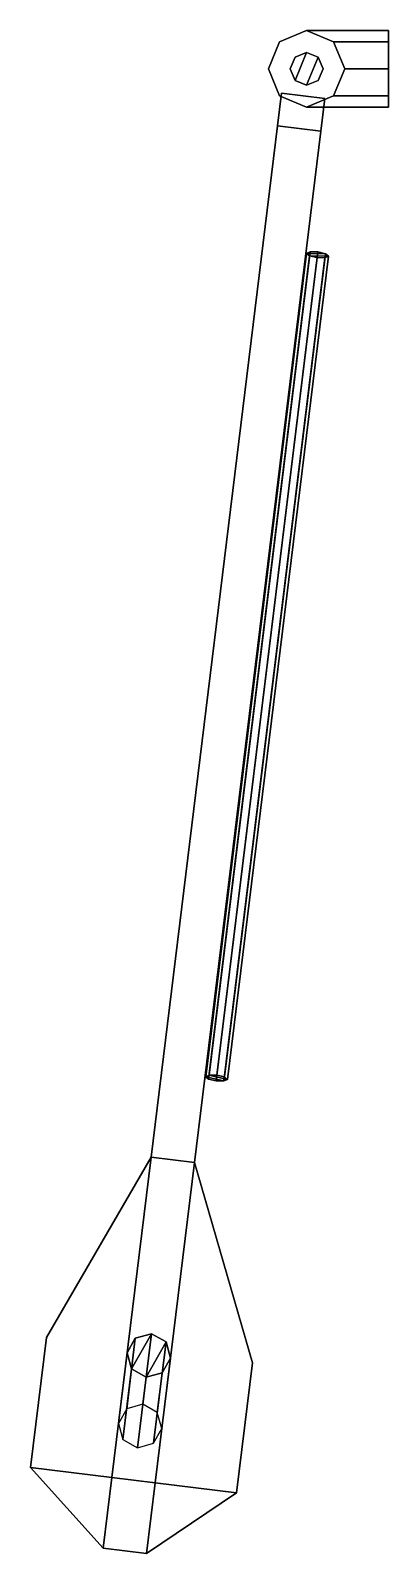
# Model space of a CAD drawing. Extents: x -0.51 to 0.15, y -2.71 to 0.07.
import ezdxf

# ---------------------------------------------------------------- set-up
doc = ezdxf.new("R2010")
doc.units = 0
doc.layers.add('TRAIL1', color=6, linetype='CONTINUOUS')

msp = doc.modelspace()

# ---------------------------------------------------------------- linework, layer by layer
at = {"layer": 'TRAIL1'}
for points in [[(0, 0.07, 0.58), (-0.0495, 0.0495, 0.58), (-0.0495, 0.0495, 0.72), (0, 0.07, 0.72)], [(0.15, 0.0495, 0.6995), (0.15, 0.07, 0.65), (0, 0.07, 0.65), (0.0495, 0.0495, 0.6995)], [(0.15, 0.07, 0.65), (0.15, 0.0495, 0.6005), (0.0495, 0.0495, 0.6005), (0, 0.07, 0.65)], [(0.0495, 0.0495, 0.6995), (0, 0.07, 0.65), (0, 0.07, 0.72), (0.0495, 0.0495, 0.72)], [(0.0495, 0.0495, 0.58), (0, 0.07, 0.58), (0, 0.07, 0.65), (0.0495, 0.0495, 0.6005)], [(-0.0495, 0.0495, 0.58), (-0.07, 0, 0.58), (-0.07, 0, 0.72), (-0.0495, 0.0495, 0.72)], [(-0.0212, 0.0212, 0.77), (-0.03, 0, 0.77), (-0.0212, -0.0212, 0.77), (0, 0.03, 0.77)], [(0, 0.03, 0.75), (-0.0212, 0.0212, 0.75), (-0.0212, 0.0212, 0.77), (0, 0.03, 0.77)], [(0, 0.03, 0.77), (-0.0212, -0.0212, 0.77), (0, -0.03, 0.77), (0.0212, 0.0212, 0.77)], [(0.0212, 0.0212, 0.75), (0, 0.03, 0.75), (0, 0.03, 0.77), (0.0212, 0.0212, 0.77)], [(0.15, 0, 0.72), (0.15, 0.0495, 0.6995), (0.0495, 0.0495, 0.6995), (0.07, 0, 0.72)], [(0.15, 0.0495, 0.6005), (0.15, 0, 0.58), (0.07, 0, 0.58), (0.0495, 0.0495, 0.6005)], [(0.07, 0, 0.58), (0.0495, 0.0495, 0.58), (0.0495, 0.0495, 0.6005), (0.07, 0, 0.58)], [(0.07, 0, 0.72), (0.0495, 0.0495, 0.6995), (0.0495, 0.0495, 0.72), (0.07, 0, 0.72)], [(-0.07, 0, 0.58), (-0.0495, -0.0495, 0.58), (-0.0495, -0.0495, 0.72), (-0.07, 0, 0.72)], [(-0.0212, 0.0212, 0.75), (-0.03, 0, 0.75), (-0.03, 0, 0.77), (-0.0212, 0.0212, 0.77)], [(-0.03, 0, 0.75), (-0.0212, -0.0212, 0.75), (-0.0212, -0.0212, 0.77), (-0.03, 0, 0.77)], [(0.0212, 0.0212, 0.77), (0, -0.03, 0.77), (0.0212, -0.0212, 0.77), (0.03, 0, 0.77)], [(0.03, 0, 0.75), (0.0212, 0.0212, 0.75), (0.0212, 0.0212, 0.77), (0.03, 0, 0.77)], [(0.0212, -0.0212, 0.75), (0.03, 0, 0.75), (0.03, 0, 0.77), (0.0212, -0.0212, 0.77)], [(0.15, -0.0495, 0.6995), (0.15, 0, 0.72), (0.07, 0, 0.72), (0.0495, -0.0495, 0.6995)], [(0.15, 0, 0.58), (0.15, -0.0495, 0.6005), (0.0495, -0.0495, 0.6005), (0.07, 0, 0.58)], [(0.0495, -0.0495, 0.58), (0.07, 0, 0.58), (0.07, 0, 0.58), (0.0495, -0.0495, 0.6005)], [(0.0495, -0.0495, 0.6995), (0.07, 0, 0.72), (0.07, 0, 0.72), (0.0495, -0.0495, 0.72)], [(-0.0212, -0.0212, 0.75), (0, -0.03, 0.75), (0, -0.03, 0.77), (-0.0212, -0.0212, 0.77)], [(0, -0.03, 0.75), (0.0212, -0.0212, 0.75), (0.0212, -0.0212, 0.77), (0, -0.03, 0.77)], [(-0.0458, -0.0448, 0.58), (-0.0531, -0.1043, 0.58), (-0.0531, -0.1043, 0.72), (-0.0458, -0.0448, 0.72)], [(-0.0458, -0.0448, 0.72), (-0.0531, -0.1043, 0.72), (0.0263, -0.1141, 0.72), (0.0336, -0.0545, 0.72)], [(0.0336, -0.0545, 0.58), (0.0263, -0.1141, 0.58), (-0.0531, -0.1043, 0.58), (-0.0458, -0.0448, 0.58)], [(-0.0495, -0.0495, 0.58), (0, -0.07, 0.58), (0, -0.07, 0.72), (-0.0495, -0.0495, 0.72)], [(0.15, -0.07, 0.65), (0.15, -0.0495, 0.6995), (0.0495, -0.0495, 0.6995), (0, -0.07, 0.65)], [(0.15, -0.0495, 0.6005), (0.15, -0.07, 0.65), (0, -0.07, 0.65), (0.0495, -0.0495, 0.6005)], [(0, -0.07, 0.65), (0.0495, -0.0495, 0.6995), (0.0495, -0.0495, 0.72), (0, -0.07, 0.72)], [(0.0263, -0.1141, 0.72), (0.0263, -0.1141, 0.58), (0.0336, -0.0545, 0.58), (0.0336, -0.0545, 0.72)], [(-0.0531, -0.1043, 0.55), (-0.2847, -1.9901, 0.04), (-0.2847, -1.9901, 0.24), (-0.0531, -0.1043, 0.75)], [(0.0263, -0.1141, 0.55), (-0.2053, -1.9999, 0.04), (-0.2847, -1.9901, 0.04), (-0.0531, -0.1043, 0.55)], [(-0.0531, -0.1043, 0.75), (-0.2847, -1.9901, 0.24), (-0.2053, -1.9999, 0.24), (0.0263, -0.1141, 0.75)], [(-0.0531, -0.1043, 0.72), (-0.0531, -0.1043, 0.75), (0.0263, -0.1141, 0.75), (0.0263, -0.1141, 0.72)], [(-0.0531, -0.1043, 0.55), (-0.0531, -0.1043, 0.58), (0.0263, -0.1141, 0.58), (0.0263, -0.1141, 0.55)], [(-0.2053, -1.9999, 0.24), (-0.2053, -1.9999, 0.04), (0.0263, -0.1141, 0.55), (0.0263, -0.1141, 0.75)], [(0.0001, -0.3376, 0.58), (0.0064, -0.3346, 0.5663), (-0.1784, -1.8398, 0.16), (-0.1847, -1.8428, 0.1737)], [(0.0055, -0.3419, 0.5937), (0.0001, -0.3376, 0.58), (-0.1847, -1.8428, 0.1737), (-0.1793, -1.8471, 0.1873)], [(0.0194, -0.3451, 0.5993), (0.0055, -0.3419, 0.5937), (-0.1793, -1.8471, 0.1873), (-0.1654, -1.8503, 0.193)], [(0.0064, -0.3346, 0.5663), (0.0206, -0.3349, 0.5607), (-0.1642, -1.8401, 0.1543), (-0.1784, -1.8398, 0.16)], [(0.0336, -0.3454, 0.5937), (0.0194, -0.3451, 0.5993), (-0.1654, -1.8503, 0.193), (-0.1512, -1.8506, 0.1873)], [(0.0206, -0.3349, 0.5607), (0.0345, -0.3381, 0.5663), (-0.1503, -1.8433, 0.16), (-0.1642, -1.8401, 0.1543)], [(0.0399, -0.3424, 0.58), (0.0336, -0.3454, 0.5937), (-0.1512, -1.8506, 0.1873), (-0.145, -1.8476, 0.1737)], [(0.0345, -0.3381, 0.5663), (0.0399, -0.3424, 0.58), (-0.145, -1.8476, 0.1737), (-0.1503, -1.8433, 0.16)], [(0.0064, -0.3346, 0.5663), (0.0001, -0.3376, 0.58), (0.0345, -0.3381, 0.5663), (0.0206, -0.3349, 0.5607)], [(0.0001, -0.3376, 0.58), (0.0055, -0.3419, 0.5937), (0.0399, -0.3424, 0.58), (0.0345, -0.3381, 0.5663)], [(0.0055, -0.3419, 0.5937), (0.0194, -0.3451, 0.5993), (0.0336, -0.3454, 0.5937), (0.0399, -0.3424, 0.58)], [(-0.1847, -1.8428, 0.1737), (-0.1784, -1.8398, 0.16), (-0.145, -1.8476, 0.1737), (-0.1512, -1.8506, 0.1873)], [(-0.1793, -1.8471, 0.1873), (-0.1847, -1.8428, 0.1737), (-0.1512, -1.8506, 0.1873), (-0.1654, -1.8503, 0.193)], [(-0.1784, -1.8398, 0.16), (-0.1642, -1.8401, 0.1543), (-0.1503, -1.8433, 0.16), (-0.145, -1.8476, 0.1737)], [(-0.2847, -1.9901, 0.04), (-0.4762, -2.3193, 0.04), (-0.5054, -2.5575, 0.04), (-0.3566, -2.5757, 0.04)], [(-0.2847, -1.9901, 0.04), (-0.2847, -1.9901), (-0.4762, -2.3193), (-0.4762, -2.3193, 0.04)], [(-0.2847, -1.9901, 0.04), (-0.3566, -2.5757, 0.04), (-0.3566, -2.5757, 0.14), (-0.2847, -1.9901, 0.24)], [(-0.2847, -1.9901, 0.24), (-0.3566, -2.5757, 0.14), (-0.2772, -2.5855, 0.14), (-0.2053, -1.9999, 0.24)], [(-0.2053, -1.9999, 0.04), (-0.2053, -1.9999), (-0.2847, -1.9901), (-0.2847, -1.9901, 0.04)], [(-0.2772, -2.5855, 0.14), (-0.2772, -2.5855, 0.04), (-0.2053, -1.9999, 0.04), (-0.2053, -1.9999, 0.24)], [(-0.2772, -2.5855, 0.04), (-0.1283, -2.6038, 0.04), (-0.099, -2.3656, 0.04), (-0.2053, -1.9999, 0.04)], [(-0.099, -2.3656, 0.04), (-0.099, -2.3656), (-0.2053, -1.9999), (-0.2053, -1.9999, 0.04)], [(-0.4762, -2.3193, 0.04), (-0.4762, -2.3193), (-0.5054, -2.5575), (-0.5054, -2.5575, 0.04)], [(-0.3293, -2.4498, 0.15), (-0.3444, -2.4765, 0.15), (-0.3285, -2.3475, 0.42), (-0.3135, -2.3208, 0.42)], [(-0.2998, -2.4417, 0.15), (-0.3293, -2.4498, 0.15), (-0.3135, -2.3208, 0.42), (-0.284, -2.3126, 0.42)], [(-0.3135, -2.3208, 0.42), (-0.3285, -2.3475, 0.42), (-0.3204, -2.377, 0.42), (-0.284, -2.3126, 0.42)], [(-0.284, -2.3126, 0.42), (-0.3204, -2.377, 0.42), (-0.2937, -2.392, 0.42), (-0.2573, -2.3277, 0.42)], [(-0.2732, -2.4567, 0.15), (-0.2998, -2.4417, 0.15), (-0.284, -2.3126, 0.42), (-0.2573, -2.3277, 0.42)], [(-0.2573, -2.3277, 0.42), (-0.2937, -2.392, 0.42), (-0.2642, -2.3839, 0.42), (-0.2491, -2.3572, 0.42)], [(-0.265, -2.4862, 0.15), (-0.2732, -2.4567, 0.15), (-0.2573, -2.3277, 0.42), (-0.2491, -2.3572, 0.42)], [(-0.3444, -2.4765, 0.15), (-0.3362, -2.506, 0.15), (-0.3204, -2.377, 0.42), (-0.3285, -2.3475, 0.42)], [(-0.28, -2.5129, 0.15), (-0.265, -2.4862, 0.15), (-0.2491, -2.3572, 0.42), (-0.2642, -2.3839, 0.42)], [(-0.1283, -2.6038, 0.04), (-0.1283, -2.6038), (-0.099, -2.3656), (-0.099, -2.3656, 0.04)], [(-0.3362, -2.506, 0.15), (-0.3095, -2.5211, 0.15), (-0.2937, -2.392, 0.42), (-0.3204, -2.377, 0.42)], [(-0.3095, -2.5211, 0.15), (-0.28, -2.5129, 0.15), (-0.2642, -2.3839, 0.42), (-0.2937, -2.392, 0.42)], [(-0.5054, -2.5575, 0.04), (-0.5054, -2.5575, 0.04), (-0.3724, -2.7048, 0.04), (-0.3566, -2.5757, 0.04)], [(-0.5054, -2.5575, 0.04), (-0.5054, -2.5575), (-0.3724, -2.7048), (-0.3724, -2.7048, 0.04)], [(-0.3566, -2.5757, 0.04), (-0.3724, -2.7048, 0.04), (-0.293, -2.7145, 0.04), (-0.2772, -2.5855, 0.04)], [(-0.3566, -2.5757, 0.14), (-0.3566, -2.5757, 0.04), (-0.2772, -2.5855, 0.04), (-0.2772, -2.5855, 0.14)], [(-0.2772, -2.5855, 0.04), (-0.2772, -2.5855, 0.04), (-0.293, -2.7145, 0.04), (-0.1283, -2.6038, 0.04)], [(-0.293, -2.7145, 0.04), (-0.293, -2.7145), (-0.1283, -2.6038), (-0.1283, -2.6038, 0.04)], [(-0.3724, -2.7048, 0.04), (-0.3724, -2.7048), (-0.293, -2.7145), (-0.293, -2.7145, 0.04)]]:
    msp.add_3dface(points, dxfattribs=at)

doc.saveas('drawing.dxf')
